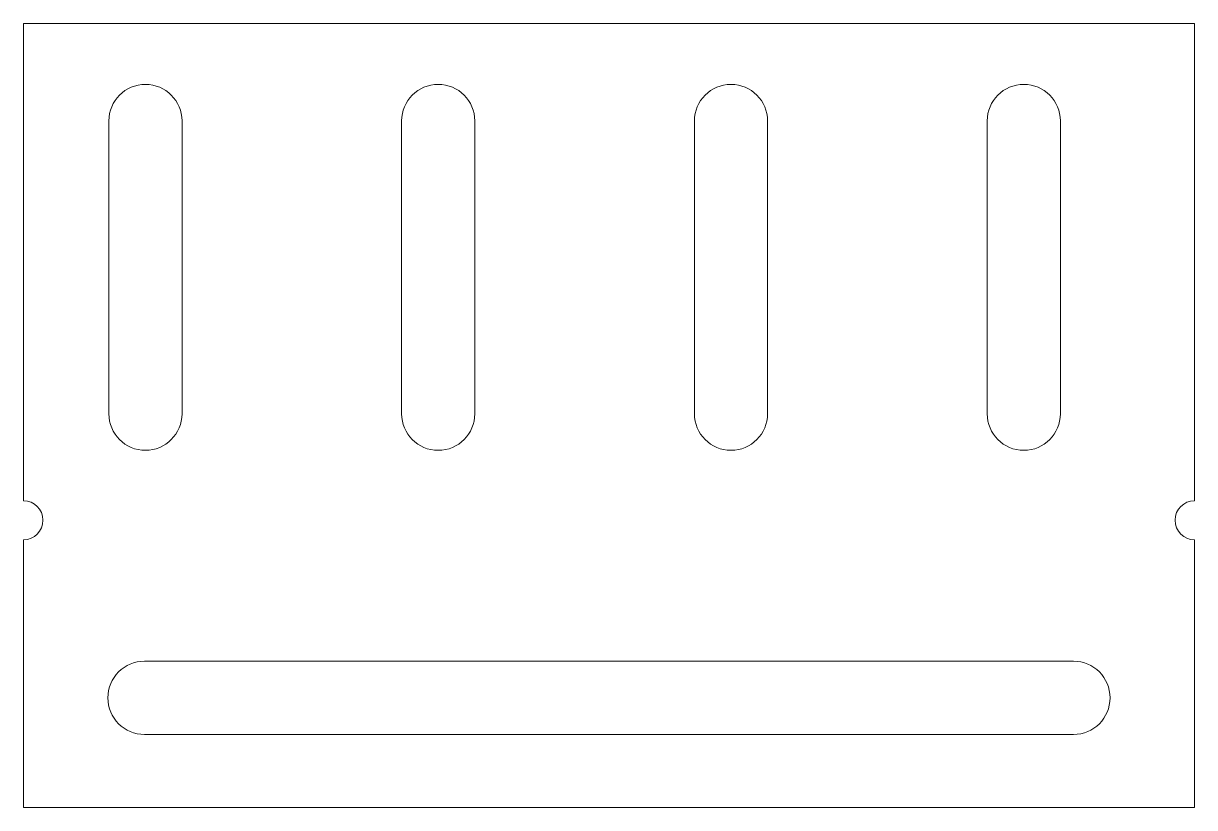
# Model space of a CAD drawing. Header units: millimetres. Extents: x 15 to 255, y 12 to 173.
import ezdxf

# ---------------------------------------------------------------- set-up
doc = ezdxf.new("R2010")
doc.units = ezdxf.units.MM

msp = doc.modelspace()

# ---------------------------------------------------------------- linework, layer by layer
at = {"color": 7, "linetype": 'Continuous', "lineweight": 15}
for p, q in [((15.34, 75.36), (15.34, 173.19)), ((15.34, 173.19), (255.34, 173.19)), ((255.34, 173.19), (255.34, 75.36)), ((32.84, 93.19), (32.84, 153.19)), ((47.84, 153.19), (47.84, 93.19)), ((92.84, 93.19), (92.84, 153.19)), ((107.84, 153.19), (107.84, 93.19)), ((152.84, 93.19), (152.84, 153.19)), ((167.84, 153.19), (167.84, 93.19)), ((212.84, 93.19), (212.84, 153.19)), ((227.84, 153.19), (227.84, 93.19)), ((15.34, 12.46), (15.34, 67.36)), ((255.34, 67.36), (255.34, 12.46)), ((230.52, 42.46), (40.15, 42.46)), ((40.15, 27.46), (230.52, 27.46)), ((15.34, 12.46), (255.34, 12.46))]:
    msp.add_line(p, q, dxfattribs=at)
for centre, radius, start, end in [((40.34, 153.19), 7.5, 0, 180), ((100.34, 153.19), 7.5, 0, 180), ((160.34, 153.19), 7.5, 0, 180), ((220.34, 153.19), 7.5, 0, 180), ((40.34, 93.19), 7.5, 180, 0), ((100.34, 93.19), 7.5, 180, 0), ((160.34, 93.19), 7.5, 180, 0), ((220.34, 93.19), 7.5, 180, 0), ((15.34, 71.36), 4, 270, 90), ((255.34, 71.36), 4, 90, 270), ((40.15, 34.96), 7.5, 90, 270), ((230.52, 34.96), 7.5, 270, 90)]:
    msp.add_arc(centre, radius, start, end, dxfattribs=at)

doc.saveas('drawing.dxf')
